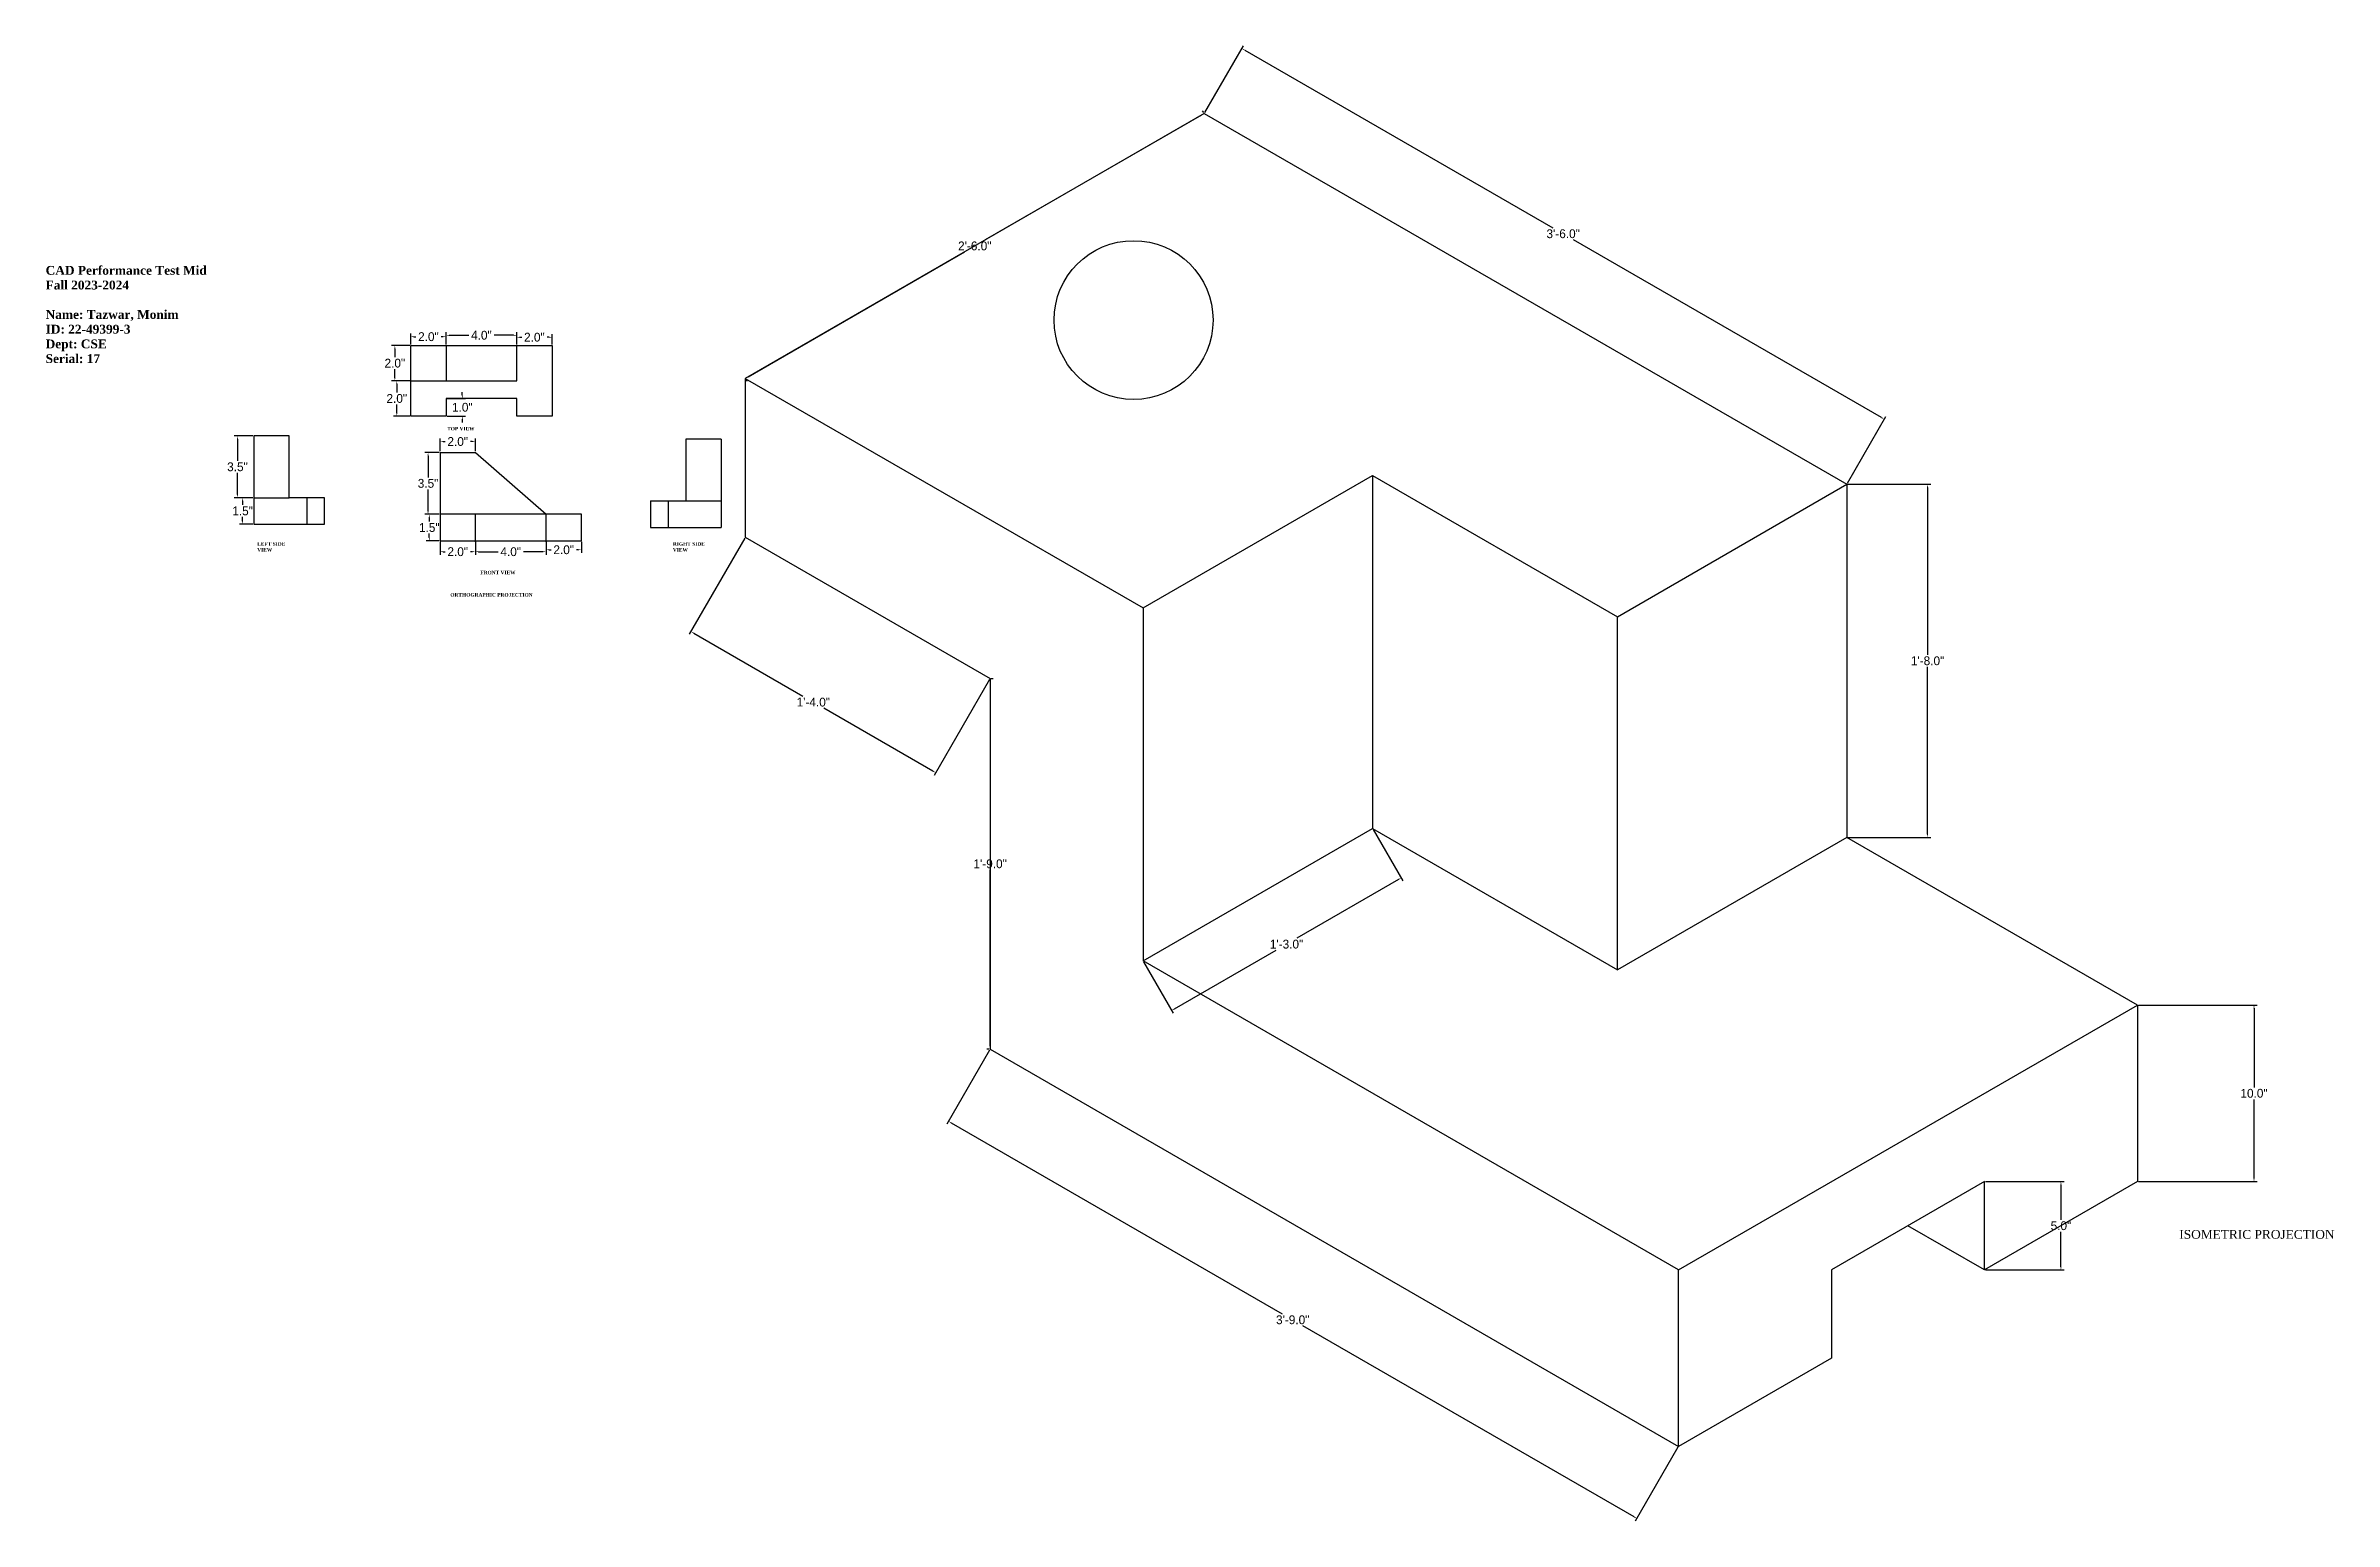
# Model space of a CAD drawing. Header units: inches. Extents: x -43 to 86, y -91 to -7.
import ezdxf

# ---------------------------------------------------------------- set-up
doc = ezdxf.new("R2010")
doc.units = ezdxf.units.IN
doc.header["$MEASUREMENT"] = 0
doc.dimstyles.get("Standard").update_dxf_attribs({"dimtxt": 0.5, "dimasz": 0.18, "dimexe": 0.18, "dimexo": 0.0625, "dimgap": 0.09, "dimtad": 0, "dimtih": 1, "dimtoh": 1, "dimdec": 1, "dimzin": 0, "dimdsep": 46, "dimlunit": 3, "dimtxsty": 'Standard', "dimcen": 0.09, "dimclrt": 5, "dimadec": 0, "dimazin": 0, "dimtfac": 1, "dimtdec": 1, "dimtofl": 0, "dimtmove": 0, "dimatfit": 3, "dimfxl": 1, "dimtolj": 1, "dimtzin": 0, "dimarcsym": 0})

# ---------------------------------------------------------------- blocks, each defined once
blk = doc.blocks.new('*D2')
at = {"color": 0, "lineweight": -2}
for p, q in [((-22.67, -24.11), (-22.67, -23.49)), ((-22.49, -23.67), (-22.38, -23.67)), ((-20.85, -23.67), (-20.95, -23.67)), ((-20.67, -24.11), (-20.67, -23.49))]:
    blk.add_line(p, q, dxfattribs=at)
at = {"color": 0}
for points in [[(-22.49, -23.64), (-22.49, -23.7), (-22.67, -23.67)], [(-20.85, -23.64), (-20.85, -23.7), (-20.67, -23.67)]]:
    blk.add_solid(points, dxfattribs=at)
at = {"layer": 'Defpoints', "color": 0}
for p in [(-22.67, -23.67), (-22.67, -24.17), (-20.67, -24.17)]:
    blk.add_point(p, dxfattribs=at)
at = {"color": 5, "insert": (-21.67, -23.67), "char_height": 0.5, "attachment_point": 5}
blk.add_mtext('\\A1;2.0"', dxfattribs=at)
blk = doc.blocks.new('*D3')
at = {"color": 0, "lineweight": -2}
for p, q in [((-20.67, -24.11), (-20.67, -23.41)), ((-20.49, -23.59), (-19.38, -23.59)), ((-16.85, -23.59), (-17.95, -23.59)), ((-16.67, -24.11), (-16.67, -23.41))]:
    blk.add_line(p, q, dxfattribs=at)
at = {"color": 0}
for points in [[(-20.49, -23.56), (-20.49, -23.62), (-20.67, -23.59)], [(-16.85, -23.56), (-16.85, -23.62), (-16.67, -23.59)]]:
    blk.add_solid(points, dxfattribs=at)
at = {"layer": 'Defpoints', "color": 0}
for p in [(-20.67, -23.59), (-20.67, -24.17), (-16.67, -24.17)]:
    blk.add_point(p, dxfattribs=at)
at = {"color": 5, "insert": (-18.67, -23.59), "char_height": 0.5, "attachment_point": 5}
blk.add_mtext('\\A1;4.0"', dxfattribs=at)
blk = doc.blocks.new('*D4')
at = {"color": 0, "lineweight": -2}
for p, q in [((-16.67, -24.11), (-16.67, -23.52)), ((-16.49, -23.7), (-16.38, -23.7)), ((-14.85, -23.7), (-14.95, -23.7)), ((-14.67, -24.11), (-14.67, -23.52))]:
    blk.add_line(p, q, dxfattribs=at)
at = {"color": 0}
for points in [[(-16.49, -23.67), (-16.49, -23.73), (-16.67, -23.7)], [(-14.85, -23.67), (-14.85, -23.73), (-14.67, -23.7)]]:
    blk.add_solid(points, dxfattribs=at)
at = {"layer": 'Defpoints', "color": 0}
for p in [(-16.67, -24.17), (-14.67, -23.7), (-14.67, -24.17)]:
    blk.add_point(p, dxfattribs=at)
at = {"color": 5, "insert": (-15.67, -23.7), "char_height": 0.5, "attachment_point": 5}
blk.add_mtext('\\A1;2.0"', dxfattribs=at)
blk = doc.blocks.new('*D5')
at = {"color": 0, "lineweight": -2}
for p, q in [((-22.73, -24.17), (-23.75, -24.17)), ((-23.57, -24.35), (-23.57, -24.83)), ((-23.57, -25.99), (-23.57, -25.51)), ((-22.73, -26.17), (-23.75, -26.17))]:
    blk.add_line(p, q, dxfattribs=at)
at = {"color": 0}
for points in [[(-23.6, -24.35), (-23.54, -24.35), (-23.57, -24.17)], [(-23.6, -25.99), (-23.54, -25.99), (-23.57, -26.17)]]:
    blk.add_solid(points, dxfattribs=at)
at = {"layer": 'Defpoints', "color": 0}
for p in [(-22.67, -24.17), (-23.57, -26.17), (-22.67, -26.17)]:
    blk.add_point(p, dxfattribs=at)
at = {"color": 5, "insert": (-23.57, -25.17), "char_height": 0.5, "attachment_point": 5}
blk.add_mtext('\\A1;2.0"', dxfattribs=at)
blk = doc.blocks.new('*D6')
at = {"color": 0, "lineweight": -2}
for p, q in [((-22.73, -26.17), (-23.64, -26.17)), ((-23.46, -26.35), (-23.46, -26.83)), ((-22.73, -28.17), (-23.64, -28.17)), ((-23.46, -27.99), (-23.46, -27.51))]:
    blk.add_line(p, q, dxfattribs=at)
at = {"color": 0}
for points in [[(-23.49, -26.35), (-23.43, -26.35), (-23.46, -26.17)], [(-23.49, -27.99), (-23.43, -27.99), (-23.46, -28.17)]]:
    blk.add_solid(points, dxfattribs=at)
at = {"layer": 'Defpoints', "color": 0}
for p in [(-23.46, -26.17), (-22.67, -26.17), (-22.67, -28.17)]:
    blk.add_point(p, dxfattribs=at)
at = {"color": 5, "insert": (-23.46, -27.17), "char_height": 0.5, "attachment_point": 5}
blk.add_mtext('\\A1;2.0"', dxfattribs=at)
blk = doc.blocks.new('*D7')
at = {"color": 0, "lineweight": -2}
for p, q in [((-20.61, -27.17), (-19.57, -27.17)), ((-19.75, -26.99), (-19.75, -26.81)), ((-20.61, -28.17), (-19.57, -28.17)), ((-19.75, -28.35), (-19.75, -28.53))]:
    blk.add_line(p, q, dxfattribs=at)
at = {"color": 0}
for points in [[(-19.78, -26.99), (-19.72, -26.99), (-19.75, -27.17)], [(-19.78, -28.35), (-19.72, -28.35), (-19.75, -28.17)]]:
    blk.add_solid(points, dxfattribs=at)
at = {"layer": 'Defpoints', "color": 0}
for p in [(-20.67, -27.17), (-20.67, -28.17), (-19.75, -28.17)]:
    blk.add_point(p, dxfattribs=at)
at = {"color": 5, "insert": (-19.75, -27.67), "char_height": 0.5, "attachment_point": 5}
blk.add_mtext('\\A1;1.0"', dxfattribs=at)
blk = doc.blocks.new('*D8')
at = {"color": 0, "lineweight": -2}
for p, q in [((-31.61, -29.29), (-32.66, -29.29)), ((-32.48, -29.47), (-32.48, -30.7)), ((-32.48, -32.61), (-32.48, -31.38)), ((-31.61, -32.79), (-32.66, -32.79))]:
    blk.add_line(p, q, dxfattribs=at)
at = {"color": 0}
for points in [[(-32.51, -29.47), (-32.45, -29.47), (-32.48, -29.29)], [(-32.51, -32.61), (-32.45, -32.61), (-32.48, -32.79)]]:
    blk.add_solid(points, dxfattribs=at)
at = {"layer": 'Defpoints', "color": 0}
for p in [(-32.48, -29.29), (-31.55, -29.29), (-31.55, -32.79)]:
    blk.add_point(p, dxfattribs=at)
at = {"color": 5, "insert": (-32.48, -31.04), "char_height": 0.5, "attachment_point": 5}
blk.add_mtext('\\A1;3.5"', dxfattribs=at)
blk = doc.blocks.new('*D9')
at = {"color": 0, "lineweight": -2}
for p, q in [((-31.61, -32.79), (-32.37, -32.79)), ((-32.19, -32.97), (-32.19, -33.2)), ((-31.61, -34.29), (-32.37, -34.29)), ((-32.19, -34.11), (-32.19, -33.88))]:
    blk.add_line(p, q, dxfattribs=at)
at = {"color": 0}
for points in [[(-32.22, -32.97), (-32.16, -32.97), (-32.19, -32.79)], [(-32.22, -34.11), (-32.16, -34.11), (-32.19, -34.29)]]:
    blk.add_solid(points, dxfattribs=at)
at = {"layer": 'Defpoints', "color": 0}
for p in [(-31.55, -32.79), (-32.19, -34.29), (-31.55, -34.29)]:
    blk.add_point(p, dxfattribs=at)
at = {"color": 5, "insert": (-32.19, -33.54), "char_height": 0.5, "attachment_point": 5}
blk.add_mtext('\\A1;1.5"', dxfattribs=at)
blk = doc.blocks.new('*D10')
at = {"color": 0, "lineweight": -2}
for p, q in [((-21.01, -30.16), (-21.01, -29.43)), ((-20.83, -29.61), (-20.72, -29.61)), ((-19.19, -29.61), (-19.29, -29.61)), ((-19.01, -30.16), (-19.01, -29.43))]:
    blk.add_line(p, q, dxfattribs=at)
at = {"color": 0}
for points in [[(-20.83, -29.58), (-20.83, -29.64), (-21.01, -29.61)], [(-19.19, -29.58), (-19.19, -29.64), (-19.01, -29.61)]]:
    blk.add_solid(points, dxfattribs=at)
at = {"layer": 'Defpoints', "color": 0}
for p in [(-19.01, -29.61), (-21.01, -30.23), (-19.01, -30.23)]:
    blk.add_point(p, dxfattribs=at)
at = {"color": 5, "insert": (-20.01, -29.61), "char_height": 0.5, "attachment_point": 5}
blk.add_mtext('\\A1;2.0"', dxfattribs=at)
blk = doc.blocks.new('*D11')
at = {"color": 0, "lineweight": -2}
for p, q in [((-21.07, -30.23), (-21.87, -30.23)), ((-21.69, -30.41), (-21.69, -31.64)), ((-21.69, -33.55), (-21.69, -32.32)), ((-21.07, -33.73), (-21.87, -33.73))]:
    blk.add_line(p, q, dxfattribs=at)
at = {"color": 0}
for points in [[(-21.72, -30.41), (-21.66, -30.41), (-21.69, -30.23)], [(-21.72, -33.55), (-21.66, -33.55), (-21.69, -33.73)]]:
    blk.add_solid(points, dxfattribs=at)
at = {"layer": 'Defpoints', "color": 0}
for p in [(-21.69, -30.23), (-21.01, -30.23), (-21.01, -33.73)]:
    blk.add_point(p, dxfattribs=at)
at = {"color": 5, "insert": (-21.69, -31.98), "char_height": 0.5, "attachment_point": 5}
blk.add_mtext('\\A1;3.5"', dxfattribs=at)
blk = doc.blocks.new('*D12')
at = {"color": 0, "lineweight": -2}
for p, q in [((-21.07, -33.73), (-21.8, -33.73)), ((-21.62, -33.91), (-21.62, -34.14)), ((-21.62, -35.05), (-21.62, -34.82)), ((-21.07, -35.23), (-21.8, -35.23))]:
    blk.add_line(p, q, dxfattribs=at)
at = {"color": 0}
for points in [[(-21.65, -33.91), (-21.59, -33.91), (-21.62, -33.73)], [(-21.65, -35.05), (-21.59, -35.05), (-21.62, -35.23)]]:
    blk.add_solid(points, dxfattribs=at)
at = {"layer": 'Defpoints', "color": 0}
for p in [(-21.01, -33.73), (-21.62, -35.23), (-21.01, -35.23)]:
    blk.add_point(p, dxfattribs=at)
at = {"color": 5, "insert": (-21.62, -34.48), "char_height": 0.5, "attachment_point": 5}
blk.add_mtext('\\A1;1.5"', dxfattribs=at)
blk = doc.blocks.new('*D13')
at = {"color": 0, "lineweight": -2}
for p, q in [((-21.01, -35.29), (-21.01, -36.03)), ((-20.83, -35.85), (-20.72, -35.85)), ((-19.19, -35.85), (-19.29, -35.85)), ((-19.01, -35.29), (-19.01, -36.03))]:
    blk.add_line(p, q, dxfattribs=at)
at = {"color": 0}
for points in [[(-20.83, -35.82), (-20.83, -35.88), (-21.01, -35.85)], [(-19.19, -35.82), (-19.19, -35.88), (-19.01, -35.85)]]:
    blk.add_solid(points, dxfattribs=at)
at = {"layer": 'Defpoints', "color": 0}
for p in [(-21.01, -35.23), (-21.01, -35.85), (-19.01, -35.23)]:
    blk.add_point(p, dxfattribs=at)
at = {"color": 5, "insert": (-20.01, -35.85), "char_height": 0.5, "attachment_point": 5}
blk.add_mtext('\\A1;2.0"', dxfattribs=at)
blk = doc.blocks.new('*D14')
at = {"color": 0, "lineweight": -2}
for p, q in [((-19.01, -35.29), (-19.01, -36.03)), ((-18.83, -35.85), (-17.72, -35.85)), ((-15.19, -35.85), (-16.29, -35.85)), ((-15.01, -35.29), (-15.01, -36.03))]:
    blk.add_line(p, q, dxfattribs=at)
at = {"color": 0}
for points in [[(-18.83, -35.82), (-18.83, -35.88), (-19.01, -35.85)], [(-15.19, -35.82), (-15.19, -35.88), (-15.01, -35.85)]]:
    blk.add_solid(points, dxfattribs=at)
at = {"layer": 'Defpoints', "color": 0}
for p in [(-19.01, -35.23), (-15.01, -35.23), (-15.01, -35.85)]:
    blk.add_point(p, dxfattribs=at)
at = {"color": 5, "insert": (-17.01, -35.85), "char_height": 0.5, "attachment_point": 5}
blk.add_mtext('\\A1;4.0"', dxfattribs=at)
blk = doc.blocks.new('*D15')
at = {"color": 0, "lineweight": -2}
for p, q in [((-15.01, -35.29), (-15.01, -35.92)), ((-14.83, -35.74), (-14.72, -35.74)), ((-13.19, -35.74), (-13.29, -35.74)), ((-13.01, -35.29), (-13.01, -35.92))]:
    blk.add_line(p, q, dxfattribs=at)
at = {"color": 0}
for points in [[(-14.83, -35.71), (-14.83, -35.77), (-15.01, -35.74)], [(-13.19, -35.71), (-13.19, -35.77), (-13.01, -35.74)]]:
    blk.add_solid(points, dxfattribs=at)
at = {"layer": 'Defpoints', "color": 0}
for p in [(-15.01, -35.23), (-13.01, -35.23), (-13.01, -35.74)]:
    blk.add_point(p, dxfattribs=at)
at = {"color": 5, "insert": (-14.01, -35.74), "char_height": 0.5, "attachment_point": 5}
blk.add_mtext('\\A1;2.0"', dxfattribs=at)
blk = doc.blocks.new('*D16')
at = {"color": 0, "lineweight": -2}
for p, q in [((22.29, -10.97), (24.47, -7.19)), ((24.54, -7.43), (41.98, -17.5)), ((60.6, -28.25), (43.16, -18.18)), ((58.66, -31.97), (60.84, -28.19))]:
    blk.add_line(p, q, dxfattribs=at)
at = {"color": 0}
for points in [[(24.55, -7.41), (24.52, -7.46), (24.38, -7.34)], [(60.61, -28.23), (60.58, -28.28), (60.75, -28.34)]]:
    blk.add_solid(points, dxfattribs=at)
at = {"layer": 'Defpoints', "color": 0}
for p in [(22.25, -11.03), (60.75, -28.34), (58.63, -32.03)]:
    blk.add_point(p, dxfattribs=at)
at = {"color": 5, "insert": (42.57, -17.84), "char_height": 0.5, "attachment_point": 5}
blk.add_mtext('\\A1;3\'-6.0"', dxfattribs=at)
blk = doc.blocks.new('*D17')
at = {"color": 0, "lineweight": -2}
for p, q in [((22.1, -11.12), (9.85, -18.19)), ((22.22, -10.97), (22.16, -10.87)), ((-3.57, -25.94), (8.68, -18.87)), ((-3.69, -26.08), (-3.64, -26.18))]:
    blk.add_line(p, q, dxfattribs=at)
at = {"color": 0}
for points in [[(22.08, -11.09), (22.11, -11.14), (22.25, -11.03)], [(-3.59, -25.91), (-3.56, -25.96), (-3.73, -26.03)]]:
    blk.add_solid(points, dxfattribs=at)
at = {"layer": 'Defpoints', "color": 0}
for p in [(22.25, -11.03), (22.25, -11.03), (-3.73, -26.03)]:
    blk.add_point(p, dxfattribs=at)
at = {"color": 5, "insert": (9.26, -18.53), "char_height": 0.5, "attachment_point": 5}
blk.add_mtext('\\A1;2\'-6.0"', dxfattribs=at)
blk = doc.blocks.new('*D18')
at = {"color": 0, "lineweight": -2}
for p, q in [((58.69, -32.03), (63.38, -32.03)), ((63.2, -32.21), (63.2, -41.69)), ((63.2, -51.85), (63.2, -42.37)), ((58.69, -52.03), (63.38, -52.03))]:
    blk.add_line(p, q, dxfattribs=at)
at = {"color": 0}
for points in [[(63.17, -32.21), (63.23, -32.21), (63.2, -32.03)], [(63.17, -51.85), (63.23, -51.85), (63.2, -52.03)]]:
    blk.add_solid(points, dxfattribs=at)
at = {"layer": 'Defpoints', "color": 0}
for p in [(58.63, -32.03), (58.63, -52.03), (63.2, -52.03)]:
    blk.add_point(p, dxfattribs=at)
at = {"color": 5, "insert": (63.2, -42.03), "char_height": 0.5, "attachment_point": 5}
blk.add_mtext('\\A1;1\'-8.0"', dxfattribs=at)
blk = doc.blocks.new('*D19')
at = {"color": 0, "lineweight": -2}
for p, q in [((-3.76, -35.08), (-6.9, -40.52)), ((-6.65, -40.46), (-0.47, -44.03)), ((10.1, -43.08), (6.96, -48.52)), ((6.89, -48.28), (0.71, -44.71))]:
    blk.add_line(p, q, dxfattribs=at)
at = {"color": 0}
for points in [[(-6.64, -40.43), (-6.67, -40.48), (-6.81, -40.37)], [(6.91, -48.25), (6.88, -48.3), (7.05, -48.37)]]:
    blk.add_solid(points, dxfattribs=at)
at = {"layer": 'Defpoints', "color": 0}
for p in [(-3.73, -35.03), (-6.81, -40.37), (10.13, -43.03)]:
    blk.add_point(p, dxfattribs=at)
at = {"color": 5, "insert": (0.12, -44.37), "char_height": 0.5, "attachment_point": 5}
blk.add_mtext('\\A1;1\'-4.0"', dxfattribs=at)
blk = doc.blocks.new('*D20')
at = {"color": 0, "lineweight": -2}
for p, q in [((10.1, -64.08), (7.68, -68.27)), ((7.93, -68.2), (26.67, -79.02)), ((46.59, -90.52), (27.84, -79.7)), ((49.07, -86.58), (46.65, -90.77))]:
    blk.add_line(p, q, dxfattribs=at)
at = {"color": 0}
for points in [[(7.94, -68.18), (7.91, -68.23), (7.77, -68.11)], [(46.6, -90.5), (46.57, -90.55), (46.74, -90.61)]]:
    blk.add_solid(points, dxfattribs=at)
at = {"layer": 'Defpoints', "color": 0}
for p in [(10.13, -64.03), (49.1, -86.53), (46.74, -90.61)]:
    blk.add_point(p, dxfattribs=at)
at = {"color": 5, "insert": (27.26, -79.36), "char_height": 0.5, "attachment_point": 5}
blk.add_mtext('\\A1;3\'-9.0"', dxfattribs=at)
blk = doc.blocks.new('*D21')
at = {"color": 0, "lineweight": -2}
for p, q in [((10.13, -43.21), (10.13, -53.19)), ((10.19, -43.03), (10.31, -43.03)), ((10.13, -63.85), (10.13, -53.87)), ((10.07, -64.03), (9.95, -64.03))]:
    blk.add_line(p, q, dxfattribs=at)
at = {"color": 0}
for points in [[(10.1, -43.21), (10.16, -43.21), (10.13, -43.03)], [(10.1, -63.85), (10.16, -63.85), (10.13, -64.03)]]:
    blk.add_solid(points, dxfattribs=at)
at = {"layer": 'Defpoints', "color": 0}
for p in [(10.13, -43.03), (10.13, -64.03), (10.13, -64.03)]:
    blk.add_point(p, dxfattribs=at)
at = {"color": 5, "insert": (10.13, -53.53), "char_height": 0.5, "attachment_point": 5}
blk.add_mtext('\\A1;1\'-9.0"', dxfattribs=at)
blk = doc.blocks.new('*D22')
at = {"color": 0, "lineweight": -2}
for p, q in [((31.81, -51.58), (33.49, -54.49)), ((33.24, -54.42), (27.49, -57.74)), ((18.82, -59.08), (20.5, -61.99)), ((20.57, -61.74), (26.32, -58.42))]:
    blk.add_line(p, q, dxfattribs=at)
at = {"color": 0}
for points in [[(33.23, -54.39), (33.26, -54.45), (33.4, -54.33)], [(20.55, -61.71), (20.58, -61.77), (20.41, -61.83)]]:
    blk.add_solid(points, dxfattribs=at)
at = {"layer": 'Defpoints', "color": 0}
for p in [(31.78, -51.53), (18.79, -59.03), (20.41, -61.83)]:
    blk.add_point(p, dxfattribs=at)
at = {"color": 5, "insert": (26.91, -58.08), "char_height": 0.5, "attachment_point": 5}
blk.add_mtext('\\A1;1\'-3.0"', dxfattribs=at)
blk = doc.blocks.new('*D23')
at = {"color": 0, "lineweight": -2}
for p, q in [((75.14, -61.53), (81.86, -61.53)), ((81.68, -61.71), (81.68, -66.19)), ((81.68, -71.35), (81.68, -66.87)), ((75.14, -71.53), (81.86, -71.53))]:
    blk.add_line(p, q, dxfattribs=at)
at = {"color": 0}
for points in [[(81.65, -61.71), (81.71, -61.71), (81.68, -61.53)], [(81.65, -71.35), (81.71, -71.35), (81.68, -71.53)]]:
    blk.add_solid(points, dxfattribs=at)
at = {"layer": 'Defpoints', "color": 0}
for p in [(75.08, -61.53), (81.68, -61.53), (75.08, -71.53)]:
    blk.add_point(p, dxfattribs=at)
at = {"color": 5, "insert": (81.68, -66.53), "char_height": 0.5, "attachment_point": 5}
blk.add_mtext('\\A1;10.0"', dxfattribs=at)
blk = doc.blocks.new('*D24')
at = {"color": 0, "lineweight": -2}
for p, q in [((66.48, -71.53), (70.93, -71.53)), ((70.75, -71.71), (70.75, -73.69)), ((70.75, -76.35), (70.75, -74.37)), ((66.48, -76.53), (70.93, -76.53))]:
    blk.add_line(p, q, dxfattribs=at)
at = {"color": 0}
for points in [[(70.72, -71.71), (70.78, -71.71), (70.75, -71.53)], [(70.72, -76.35), (70.78, -76.35), (70.75, -76.53)]]:
    blk.add_solid(points, dxfattribs=at)
at = {"layer": 'Defpoints', "color": 0}
for p in [(66.42, -71.53), (70.75, -71.53), (66.42, -76.53)]:
    blk.add_point(p, dxfattribs=at)
at = {"color": 5, "insert": (70.75, -74.03), "char_height": 0.5, "attachment_point": 5}
blk.add_mtext('\\A1;5.0"', dxfattribs=at)

msp = doc.modelspace()

# ---------------------------------------------------------------- linework, layer by layer
for p, q in [((22.25, -11.03), (-3.73, -26.03)), ((22.25, -11.03), (58.63, -32.03)), ((-22.67, -24.17), (-20.67, -24.17)), ((-22.67, -26.17), (-22.67, -24.17)), ((-20.67, -24.17), (-16.67, -24.17)), ((-20.67, -24.17), (-20.67, -26.17)), ((-16.67, -24.17), (-14.67, -24.17)), ((-16.67, -26.17), (-16.67, -24.17)), ((-14.67, -24.17), (-14.67, -28.17)), ((-22.67, -28.17), (-22.67, -26.17)), ((-22.67, -26.17), (-20.67, -26.17)), ((-20.67, -26.17), (-16.67, -26.17)), ((-16.67, -27.17), (-20.67, -27.17)), ((-20.67, -27.17), (-20.67, -28.17)), ((-16.67, -28.17), (-16.67, -27.17)), ((-3.73, -26.03), (18.79, -39.03)), ((-3.73, -26.03), (-3.73, -35.03)), ((-20.67, -28.17), (-22.67, -28.17)), ((-14.67, -28.17), (-16.67, -28.17)), ((-31.55, -29.29), (-31.55, -32.79)), ((-29.55, -29.29), (-31.55, -29.29)), ((-29.55, -32.79), (-29.55, -29.29)), ((-5.1, -29.47), (-7.1, -29.47)), ((-7.1, -29.47), (-7.1, -32.97)), ((-5.1, -29.47), (-5.1, -32.97)), ((-21.01, -30.23), (-21.01, -33.73)), ((-21.01, -30.23), (-19.01, -30.23)), ((-19.01, -30.23), (-15.01, -33.73)), ((18.79, -39.03), (31.78, -31.53)), ((31.78, -31.53), (45.64, -39.53)), ((31.78, -31.53), (31.78, -51.53)), ((45.64, -39.53), (58.63, -32.03)), ((58.63, -32.03), (58.63, -52.03)), ((-31.55, -32.79), (-31.55, -34.29)), ((-31.55, -32.79), (-29.55, -32.79)), ((-28.55, -32.79), (-29.55, -32.79)), ((-27.55, -32.79), (-28.55, -32.79)), ((-28.55, -32.79), (-28.55, -34.29)), ((-27.55, -34.29), (-27.55, -32.79)), ((-9.1, -32.97), (-9.1, -34.47)), ((-9.1, -32.97), (-8.1, -32.97)), ((-8.1, -32.97), (-7.1, -32.97)), ((-8.1, -32.97), (-8.1, -34.47)), ((-7.1, -32.97), (-5.1, -32.97)), ((-5.1, -32.97), (-5.1, -34.47)), ((-31.55, -34.29), (-28.55, -34.29)), ((-28.55, -34.29), (-27.55, -34.29)), ((-21.01, -33.73), (-21.01, -35.23)), ((-19.01, -33.73), (-21.01, -33.73)), ((-15.01, -33.73), (-19.01, -33.73)), ((-19.01, -35.29), (-19.01, -33.73)), ((-13.01, -33.73), (-15.01, -33.73)), ((-15.01, -35.29), (-15.01, -33.73)), ((-13.01, -35.23), (-13.01, -33.73)), ((-9.1, -34.47), (-8.1, -34.47)), ((-8.1, -34.47), (-5.1, -34.47)), ((-21.01, -35.23), (-19.01, -35.23)), ((-19.01, -35.23), (-15.01, -35.23)), ((-15.01, -35.23), (-13.01, -35.23)), ((-3.73, -35.03), (10.13, -43.03)), ((18.79, -39.03), (18.79, -59.03)), ((45.64, -59.53), (45.64, -39.53)), ((10.13, -43.03), (10.13, -64.03)), ((18.79, -59.03), (31.78, -51.53)), ((31.78, -51.53), (45.64, -59.53)), ((58.63, -52.03), (45.64, -59.53)), ((75.08, -61.53), (58.63, -52.03)), ((49.1, -76.53), (18.79, -59.03)), ((49.1, -76.53), (75.08, -61.53)), ((75.08, -61.53), (75.08, -71.53)), ((10.13, -64.03), (49.1, -86.53)), ((66.42, -71.53), (57.76, -76.53)), ((75.08, -71.53), (66.42, -76.53)), ((66.42, -76.53), (66.42, -71.53)), ((66.42, -76.53), (62.09, -74.03)), ((49.1, -86.53), (49.1, -76.53)), ((57.76, -76.53), (57.76, -81.53)), ((57.76, -81.53), (49.1, -86.53))]:
    msp.add_line(p, q)
msp.add_circle((18.25, -22.73), 4.5)

# ---------------------------------------------------------------- texts
at = {"attachment_point": 1}
for s, insert, char_height in [('{\\fTimes New Roman|b1|i0|c0|p18;\\C1;CAD Performance Test Mid\\PFall 2023-2024\\P\\PName: Tazwar, Monim\\PID: 22-49399-3\\PDept: CSE\\PSerial: 17}', (-43.34, -19.66), 0.5), ('{\\fTimes New Roman|b1|i0|c0|p18;ORTHOGRAPHIC PROJECTION}', (-20.43, -38.19), 0.2), ('{\\fTimes New Roman|b0|i0|c0|p18;ISOMETRIC PROJECTION}', (77.45, -74.27), 0.5)]:
    msp.add_mtext(s, dxfattribs=dict(at, insert=insert, char_height=char_height))
at = {"char_height": 0.2, "width": 2.0149, "attachment_point": 1}
for s, insert in [('{\\fTimes New Roman|b1|i0|c0|p18;TOP VIEW}', (-20.61, -28.78)), ('{\\fTimes New Roman|b1|i0|c0|p18;LEFT SIDE VIEW}', (-31.36, -35.31)), ('{\\fTimes New Roman|b1|i0|c0|p18;RIGHT SIDE VIEW}', (-7.83, -35.31)), ('{\\fTimes New Roman|b1|i0|c0|p18;FRONT VIEW}', (-18.73, -36.93))]:
    msp.add_mtext(s, dxfattribs=dict(at, insert=insert))

# ---------------------------------------------------------------- dimensions: what is measured, and where the dimension line sits
for p1, p2, distance, picture, middle in [((22.25, -11.03), (58.63, -32.03), 4.25, '*D16', (42.57, -17.84)), ((-3.73, -26.03), (22.25, -11.03), 0, '*D17', (9.26, -18.53)), ((58.63, -32.03), (58.63, -52.03), 4.58, '*D18', (63.2, -42.03)), ((10.13, -43.03), (-3.73, -35.03), 6.17, '*D19', (0.12, -44.37)), ((10.13, -43.03), (10.13, -64.03), 0, '*D21', (10.13, -53.53)), ((31.78, -51.53), (18.79, -59.03), 3.24, '*D22', (26.91, -58.08)), ((75.08, -71.53), (75.08, -61.53), -6.6, '*D23', (81.68, -66.53)), ((10.13, -64.03), (49.1, -86.53), -4.72, '*D20', (27.26, -79.36)), ((66.42, -76.53), (66.42, -71.53), -4.33, '*D24', (70.75, -74.03))]:
    dim = msp.add_aligned_dim(p1=p1, p2=p2, distance=distance, dimstyle='Standard')
    dim.commit()
    dim.dimension.update_dxf_attribs({"geometry": picture, "text_midpoint": middle})
for base, p1, p2, picture, middle in [((-20.67, -23.59), (-16.67, -24.17), (-20.67, -24.17), '*D3', (-18.67, -23.59)), ((-22.67, -23.67), (-20.67, -24.17), (-22.67, -24.17), '*D2', (-21.67, -23.67)), ((-14.67, -23.7), (-16.67, -24.17), (-14.67, -24.17), '*D4', (-15.67, -23.7)), ((-19.01, -29.61), (-21.01, -30.23), (-19.01, -30.23), '*D10', (-20.01, -29.61)), ((-21.01, -35.85), (-19.01, -35.23), (-21.01, -35.23), '*D13', (-20.01, -35.85)), ((-15.01, -35.85), (-19.01, -35.23), (-15.01, -35.23), '*D14', (-17.01, -35.85)), ((-13.01, -35.74), (-15.01, -35.23), (-13.01, -35.23), '*D15', (-14.01, -35.74))]:
    dim = msp.add_linear_dim(base=base, p1=p1, p2=p2, dimstyle='Standard')
    dim.commit()
    dim.dimension.update_dxf_attribs({"geometry": picture, "text_midpoint": middle})
for base, p1, p2, picture, middle in [((-23.57, -26.17), (-22.67, -24.17), (-22.67, -26.17), '*D5', (-23.57, -25.17)), ((-23.46, -26.17), (-22.67, -28.17), (-22.67, -26.17), '*D6', (-23.46, -27.17)), ((-19.75, -28.17), (-20.67, -27.17), (-20.67, -28.17), '*D7', (-19.75, -27.67)), ((-32.48, -29.29), (-31.55, -32.79), (-31.55, -29.29), '*D8', (-32.48, -31.04)), ((-21.69, -30.23), (-21.01, -33.73), (-21.01, -30.23), '*D11', (-21.69, -31.98)), ((-32.19, -34.29), (-31.55, -32.79), (-31.55, -34.29), '*D9', (-32.19, -33.54)), ((-21.62, -35.23), (-21.01, -33.73), (-21.01, -35.23), '*D12', (-21.62, -34.48))]:
    dim = msp.add_linear_dim(base=base, p1=p1, p2=p2, angle=90, dimstyle='Standard')
    dim.commit()
    dim.dimension.update_dxf_attribs({"geometry": picture, "text_midpoint": middle})

doc.saveas('drawing.dxf')
